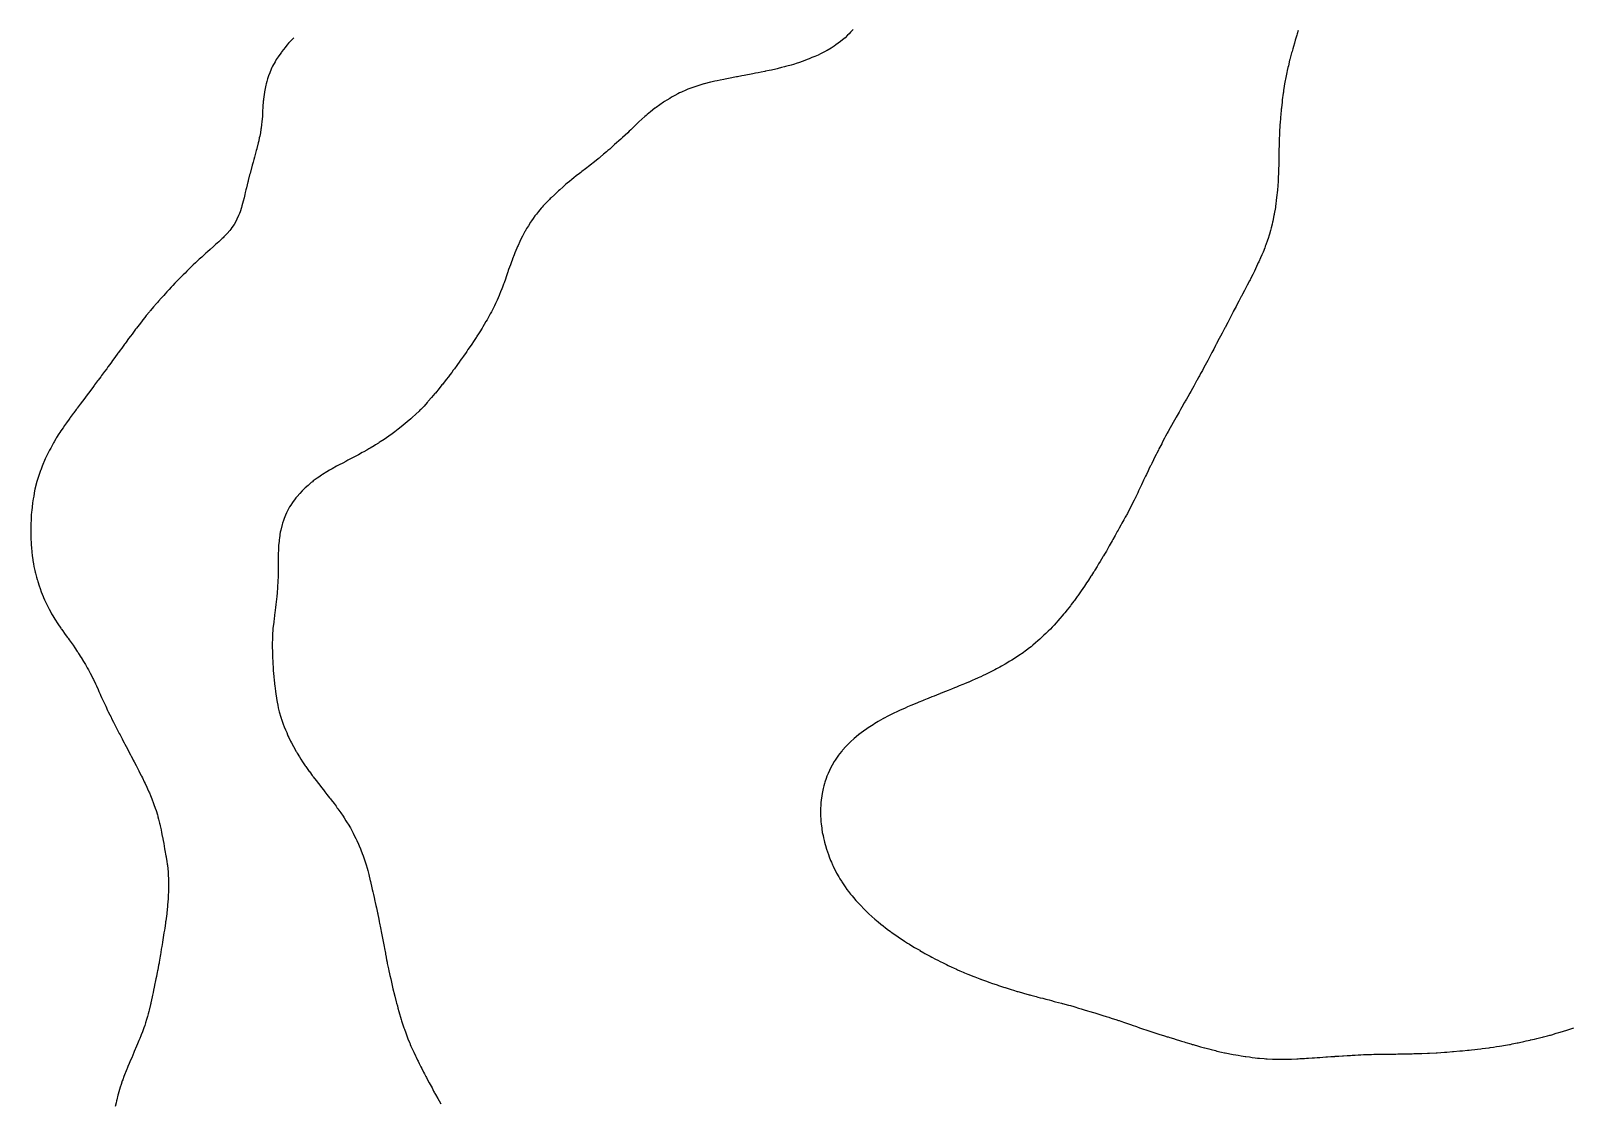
# Model space of a CAD drawing. Extents: x -717078 to -715000, y -984629 to -984000.
# Drawn here: x -717022.2 to -716833.2, y -984441.8 to -984310 of the extents above; entities that cross this region are included whole.
import ezdxf

# ---------------------------------------------------------------- set-up
doc = ezdxf.new("R2010")
doc.units = 0
doc.layers.add('buffer_B2_0_1_clip', color=7, linetype='Continuous')

msp = doc.modelspace()

# ---------------------------------------------------------------- linework, layer by layer
at = {"layer": 'buffer_B2_0_1_clip'}
for points in [[(-716989.91, -984310.83), (-716990.03, -984310.97), (-716990.5, -984311.44), (-716990.53, -984311.47), (-716990.56, -984311.5), (-716990.75, -984311.75), (-716990.97, -984312.03), (-716991.37, -984312.5), (-716991.42, -984312.58), (-716991.5, -984312.7), (-716991.82, -984313.18), (-716992.05, -984313.5), (-716992.2, -984313.8), (-716992.5, -984314.32), (-716992.56, -984314.44), (-716992.6, -984314.5), (-716992.67, -984314.67), (-716992.85, -984315.15), (-716993.01, -984315.5), (-716993.11, -984315.89), (-716993.22, -984316.22), (-716993.3, -984316.5), (-716993.33, -984316.67), (-716993.5, -984317.46), (-716993.51, -984317.49), (-716993.51, -984317.5), (-716993.51, -984317.51), (-716993.61, -984318.39), (-716993.63, -984318.5), (-716993.64, -984318.64), (-716993.69, -984319.31), (-716993.7, -984319.5), (-716993.72, -984319.72), (-716993.75, -984320.25), (-716993.76, -984320.5), (-716993.79, -984320.79), (-716993.82, -984321.18), (-716993.86, -984321.5), (-716993.92, -984321.92), (-716993.94, -984322.06), (-716994, -984322.5), (-716994.08, -984322.92), (-716994.13, -984323.13), (-716994.2, -984323.5), (-716994.26, -984323.74), (-716994.43, -984324.43), (-716994.45, -984324.5), (-716994.46, -984324.54), (-716994.5, -984324.69), (-716994.67, -984325.33), (-716994.71, -984325.5), (-716994.8, -984325.8), (-716994.89, -984326.11), (-716994.99, -984326.5), (-716995.27, -984327.5), (-716995.32, -984327.68), (-716995.5, -984328.39), (-716995.52, -984328.48), (-716995.53, -984328.5), (-716995.54, -984328.54), (-716995.71, -984329.29), (-716995.77, -984329.5), (-716995.85, -984329.85), (-716995.9, -984330.1), (-716996.01, -984330.5), (-716996.1, -984330.9), (-716996.19, -984331.19), (-716996.27, -984331.5), (-716996.32, -984331.68), (-716996.5, -984332.21), (-716996.58, -984332.42), (-716996.61, -984332.5), (-716996.69, -984332.69), (-716996.88, -984333.12), (-716997.07, -984333.5), (-716997.23, -984333.77), (-716997.5, -984334.14), (-716997.64, -984334.36), (-716997.75, -984334.5), (-716998.1, -984334.9), (-716998.5, -984335.31), (-716998.59, -984335.41), (-716998.68, -984335.5), (-716999.1, -984335.9), (-716999.5, -984336.25), (-716999.63, -984336.37), (-716999.77, -984336.5), (-717000.16, -984336.84), (-717000.5, -984337.13), (-717000.69, -984337.31), (-717000.9, -984337.5), (-717001.21, -984337.79), (-717001.5, -984338.03), (-717001.74, -984338.26), (-717001.99, -984338.5), (-717002.25, -984338.75), (-717002.5, -984338.98), (-717002.76, -984339.24), (-717003.03, -984339.5), (-717003.26, -984339.74), (-717003.5, -984339.97), (-717003.76, -984340.24), (-717004.02, -984340.5), (-717004.25, -984340.75), (-717004.5, -984341), (-717004.74, -984341.26), (-717004.97, -984341.5), (-717005.22, -984341.78), (-717005.5, -984342.07), (-717005.7, -984342.3), (-717005.88, -984342.5), (-717006.17, -984342.83), (-717006.5, -984343.19), (-717006.64, -984343.36), (-717006.77, -984343.5), (-717007.11, -984343.89), (-717007.5, -984344.35), (-717007.57, -984344.43), (-717007.63, -984344.5), (-717008.02, -984344.98), (-717008.19, -984345.19), (-717008.45, -984345.5), (-717008.47, -984345.53), (-717008.5, -984345.57), (-717008.9, -984346.1), (-717009.21, -984346.5), (-717009.34, -984346.66), (-717009.5, -984346.88), (-717009.76, -984347.24), (-717009.96, -984347.5), (-717010.19, -984347.81), (-717010.5, -984348.23), (-717010.61, -984348.39), (-717010.7, -984348.5), (-717011.03, -984348.97), (-717011.23, -984349.23), (-717011.43, -984349.5), (-717011.46, -984349.54), (-717011.5, -984349.6), (-717011.87, -984350.13), (-717012.15, -984350.5), (-717012.3, -984350.7), (-717012.5, -984350.98), (-717012.72, -984351.28), (-717012.88, -984351.5), (-717013.14, -984351.86), (-717013.5, -984352.34), (-717013.57, -984352.43), (-717013.61, -984352.5), (-717013.92, -984352.92), (-717013.99, -984353.01), (-717014.36, -984353.5), (-717014.42, -984353.58), (-717014.5, -984353.68), (-717014.84, -984354.16), (-717015.11, -984354.5), (-717015.28, -984354.72), (-717015.5, -984355.01), (-717015.7, -984355.3), (-717015.86, -984355.5), (-717016.13, -984355.87), (-717016.5, -984356.34), (-717016.56, -984356.44), (-717016.61, -984356.5), (-717016.92, -984356.92), (-717016.99, -984357.01), (-717017.36, -984357.5), (-717017.42, -984357.58), (-717017.5, -984357.69), (-717017.83, -984358.17), (-717018.07, -984358.5), (-717018.24, -984358.76), (-717018.5, -984359.12), (-717018.65, -984359.35), (-717018.74, -984359.5), (-717019.03, -984359.97), (-717019.12, -984360.12), (-717019.35, -984360.5), (-717019.4, -984360.6), (-717019.5, -984360.76), (-717019.75, -984361.25), (-717019.89, -984361.5), (-717020.09, -984361.91), (-717020.26, -984362.26), (-717020.38, -984362.5), (-717020.42, -984362.58), (-717020.5, -984362.77), (-717020.72, -984363.28), (-717020.81, -984363.5), (-717020.99, -984363.99), (-717021, -984364), (-717021.19, -984364.5), (-717021.26, -984364.74), (-717021.5, -984365.48), (-717021.5, -984365.5), (-717021.51, -984365.5), (-717021.51, -984365.51), (-717021.69, -984366.31), (-717021.74, -984366.5), (-717021.79, -984366.79), (-717021.85, -984367.15), (-717021.92, -984367.5), (-717021.98, -984367.98), (-717021.98, -984368.02), (-717022.05, -984368.5), (-717022.08, -984368.92), (-717022.1, -984369.1), (-717022.14, -984369.5), (-717022.15, -984369.85), (-717022.17, -984370.17), (-717022.19, -984370.5), (-717022.19, -984370.81), (-717022.2, -984371.2), (-717022.21, -984371.5), (-717022.19, -984372.5), (-717022.17, -984372.83), (-717022.15, -984373.15), (-717022.13, -984373.5), (-717022.03, -984374.5), (-717021.96, -984374.96), (-717021.94, -984375.06), (-717021.87, -984375.5), (-717021.81, -984375.81), (-717021.7, -984376.3), (-717021.66, -984376.5), (-717021.63, -984376.63), (-717021.5, -984377.12), (-717021.42, -984377.42), (-717021.39, -984377.5), (-717021.34, -984377.66), (-717021.17, -984378.17), (-717021.06, -984378.5), (-717020.91, -984378.91), (-717020.79, -984379.21), (-717020.68, -984379.5), (-717020.63, -984379.63), (-717020.5, -984379.93), (-717020.32, -984380.32), (-717020.23, -984380.5), (-717019.99, -984380.99), (-717019.95, -984381.05), (-717019.71, -984381.5), (-717019.64, -984381.64), (-717019.5, -984381.88), (-717019.27, -984382.27), (-717018.87, -984382.87), (-717018.5, -984383.41), (-717018.46, -984383.46), (-717018.44, -984383.5), (-717018.28, -984383.72), (-717018.05, -984384.05), (-717017.72, -984384.5), (-717017.63, -984384.63), (-717017.5, -984384.81), (-717017.01, -984385.5), (-717016.8, -984385.8), (-717016.5, -984386.25), (-717016.4, -984386.4), (-717016.34, -984386.5), (-717016.05, -984386.95), (-717016.01, -984387.01), (-717015.71, -984387.5), (-717015.63, -984387.63), (-717015.5, -984387.85), (-717015.26, -984388.26), (-717015.13, -984388.5), (-717014.91, -984388.91), (-717014.72, -984389.28), (-717014.61, -984389.5), (-717014.57, -984389.57), (-717014.5, -984389.72), (-717014.25, -984390.25), (-717014.14, -984390.5), (-717013.94, -984390.94), (-717013.83, -984391.17), (-717013.68, -984391.5), (-717013.62, -984391.62), (-717013.5, -984391.9), (-717013.31, -984392.31), (-717013.23, -984392.5), (-717013, -984393), (-717013, -984393), (-717012.76, -984393.5), (-717012.68, -984393.68), (-717012.5, -984394.03), (-717012.35, -984394.35), (-717012.27, -984394.5), (-717012.04, -984394.96), (-717012.01, -984395.01), (-717011.76, -984395.5), (-717011.67, -984395.67), (-717011.5, -984396.01), (-717011.33, -984396.33), (-717011.24, -984396.5), (-717010.99, -984396.99), (-717010.97, -984397.03), (-717010.72, -984397.5), (-717010.64, -984397.64), (-717010.5, -984397.92), (-717010.3, -984398.3), (-717010.2, -984398.5), (-717009.96, -984398.96), (-717009.87, -984399.13), (-717009.67, -984399.5), (-717009.61, -984399.61), (-717009.5, -984399.83), (-717009.27, -984400.27), (-717009.15, -984400.5), (-717008.94, -984400.94), (-717008.79, -984401.21), (-717008.64, -984401.5), (-717008.6, -984401.6), (-717008.5, -984401.79), (-717008.27, -984402.27), (-717008.16, -984402.5), (-717007.95, -984402.95), (-717007.87, -984403.13), (-717007.7, -984403.5), (-717007.64, -984403.64), (-717007.5, -984403.97), (-717007.35, -984404.35), (-717007.28, -984404.5), (-717007.16, -984404.84), (-717007.08, -984405.08), (-717006.92, -984405.5), (-717006.82, -984405.82), (-717006.65, -984406.35), (-717006.6, -984406.5), (-717006.58, -984406.58), (-717006.5, -984406.88), (-717006.38, -984407.38), (-717006.34, -984407.5), (-717006.3, -984407.7), (-717006.2, -984408.2), (-717006.14, -984408.5), (-717006.05, -984408.95), (-717006.04, -984409.04), (-717005.95, -984409.5), (-717005.88, -984409.88), (-717005.83, -984410.17), (-717005.77, -984410.5), (-717005.73, -984410.73), (-717005.61, -984411.39), (-717005.59, -984411.5), (-717005.58, -984411.58), (-717005.5, -984412.03), (-717005.44, -984412.44), (-717005.43, -984412.5), (-717005.42, -984412.58), (-717005.34, -984413.34), (-717005.32, -984413.5), (-717005.31, -984413.69), (-717005.28, -984414.28), (-717005.27, -984414.5), (-717005.27, -984414.73), (-717005.27, -984415.27), (-717005.27, -984415.5), (-717005.28, -984415.72), (-717005.31, -984416.31), (-717005.32, -984416.5), (-717005.33, -984416.67), (-717005.39, -984417.39), (-717005.4, -984417.5), (-717005.41, -984417.59), (-717005.5, -984418.4), (-717005.51, -984418.49), (-717005.51, -984418.5), (-717005.51, -984418.51), (-717005.63, -984419.37), (-717005.65, -984419.5), (-717005.67, -984419.67), (-717005.75, -984420.25), (-717005.79, -984420.5), (-717005.85, -984420.85), (-717005.89, -984421.11), (-717006.03, -984421.97), (-717006.04, -984422.04), (-717006.11, -984422.5), (-717006.17, -984422.83), (-717006.24, -984423.24), (-717006.28, -984423.5), (-717006.31, -984423.69), (-717006.44, -984424.44), (-717006.45, -984424.5), (-717006.45, -984424.55), (-717006.5, -984424.8), (-717006.61, -984425.39), (-717006.64, -984425.5), (-717006.67, -984425.67), (-717006.78, -984426.22), (-717006.84, -984426.5), (-717006.92, -984426.92), (-717006.95, -984427.05), (-717007.04, -984427.5), (-717007.12, -984427.88), (-717007.18, -984428.18), (-717007.25, -984428.5), (-717007.29, -984428.71), (-717007.45, -984429.45), (-717007.46, -984429.5), (-717007.47, -984429.53), (-717007.5, -984429.66), (-717007.67, -984430.33), (-717007.71, -984430.5), (-717007.79, -984430.79), (-717007.88, -984431.12), (-717007.99, -984431.5), (-717008.11, -984431.89), (-717008.21, -984432.21), (-717008.31, -984432.5), (-717008.36, -984432.64), (-717008.5, -984433.02), (-717008.63, -984433.37), (-717008.69, -984433.5), (-717008.82, -984433.82), (-717008.92, -984434.08), (-717009.1, -984434.5), (-717009.22, -984434.78), (-717009.5, -984435.43), (-717009.52, -984435.48), (-717009.53, -984435.5), (-717009.55, -984435.55), (-717009.81, -984436.19), (-717009.94, -984436.5), (-717010.11, -984436.89), (-717010.28, -984437.28), (-717010.37, -984437.5), (-717010.41, -984437.59), (-717010.5, -984437.82), (-717010.69, -984438.31), (-717010.76, -984438.5), (-717010.9, -984438.9), (-717010.96, -984439.04), (-717011.11, -984439.5), (-717011.21, -984439.79), (-717011.38, -984440.38), (-717011.42, -984440.5), (-717011.44, -984440.56), (-717011.5, -984440.8), (-717011.64, -984441.36), (-717011.68, -984441.5), (-717011.72, -984441.72), (-717011.82, -984442.18)], [(-716921.2, -984309.8), (-716921.5, -984310.14), (-716921.67, -984310.33), (-716921.86, -984310.5), (-716922.18, -984310.82), (-716922.5, -984311.09), (-716922.72, -984311.28), (-716923.03, -984311.5), (-716923.3, -984311.7), (-716923.5, -984311.84), (-716923.9, -984312.1), (-716924.38, -984312.38), (-716924.5, -984312.45), (-716924.53, -984312.47), (-716924.6, -984312.5), (-716925.19, -984312.81), (-716925.5, -984312.95), (-716925.88, -984313.12), (-716926.27, -984313.27), (-716926.5, -984313.36), (-716926.6, -984313.4), (-716926.84, -984313.5), (-716927.31, -984313.69), (-716927.9, -984313.9), (-716928.04, -984313.96), (-716928.5, -984314.11), (-716928.81, -984314.19), (-716929.33, -984314.33), (-716929.5, -984314.37), (-716929.6, -984314.4), (-716929.99, -984314.5), (-716930.39, -984314.61), (-716930.5, -984314.64), (-716930.67, -984314.67), (-716931.2, -984314.8), (-716931.5, -984314.86), (-716931.95, -984314.95), (-716932.03, -984314.97), (-716932.5, -984315.06), (-716932.87, -984315.13), (-716933.19, -984315.19), (-716933.5, -984315.25), (-716934.55, -984315.45), (-716934.85, -984315.5), (-716935.39, -984315.61), (-716935.5, -984315.63), (-716936.5, -984315.83), (-716936.91, -984315.91), (-716937.06, -984315.94), (-716937.5, -984316.03), (-716937.88, -984316.12), (-716938.18, -984316.18), (-716938.5, -984316.26), (-716938.7, -984316.3), (-716939.5, -984316.5), (-716939.5, -984316.5), (-716939.5, -984316.5), (-716939.51, -984316.5), (-716940.26, -984316.74), (-716940.5, -984316.81), (-716941.5, -984317.16), (-716941.74, -984317.26), (-716942.27, -984317.5), (-716942.5, -984317.61), (-716942.73, -984317.73), (-716943.08, -984317.92), (-716943.5, -984318.14), (-716943.72, -984318.28), (-716944.09, -984318.5), (-716944.34, -984318.66), (-716944.5, -984318.76), (-716944.93, -984319.07), (-716945.4, -984319.4), (-716945.5, -984319.47), (-716945.52, -984319.48), (-716945.54, -984319.5), (-716946.07, -984319.93), (-716946.5, -984320.26), (-716946.62, -984320.38), (-716946.76, -984320.5), (-716947.15, -984320.85), (-716947.5, -984321.16), (-716947.67, -984321.33), (-716947.83, -984321.5), (-716948.17, -984321.83), (-716948.5, -984322.14), (-716948.68, -984322.32), (-716948.87, -984322.5), (-716949.2, -984322.8), (-716949.5, -984323.07), (-716949.72, -984323.28), (-716949.95, -984323.5), (-716950.25, -984323.75), (-716950.5, -984323.96), (-716950.78, -984324.22), (-716951.09, -984324.5), (-716951.31, -984324.69), (-716951.5, -984324.84), (-716951.85, -984325.15), (-716952.25, -984325.5), (-716952.39, -984325.61), (-716952.5, -984325.69), (-716952.94, -984326.06), (-716953.5, -984326.5), (-716953.5, -984326.5), (-716953.5, -984326.5), (-716953.52, -984326.52), (-716954.06, -984326.94), (-716954.5, -984327.27), (-716954.63, -984327.37), (-716954.78, -984327.5), (-716955.19, -984327.81), (-716955.5, -984328.05), (-716955.75, -984328.25), (-716956.04, -984328.5), (-716956.3, -984328.7), (-716956.5, -984328.86), (-716956.83, -984329.17), (-716957.21, -984329.5), (-716957.37, -984329.63), (-716957.5, -984329.75), (-716957.88, -984330.12), (-716958.28, -984330.5), (-716958.4, -984330.6), (-716958.5, -984330.7), (-716958.89, -984331.11), (-716959.25, -984331.5), (-716959.37, -984331.63), (-716959.5, -984331.77), (-716959.83, -984332.17), (-716960.09, -984332.5), (-716960.27, -984332.73), (-716960.5, -984333.05), (-716960.68, -984333.32), (-716960.8, -984333.5), (-716961.07, -984333.93), (-716961.29, -984334.29), (-716961.42, -984334.5), (-716961.45, -984334.55), (-716961.5, -984334.65), (-716961.79, -984335.21), (-716961.95, -984335.5), (-716962.12, -984335.88), (-716962.35, -984336.35), (-716962.42, -984336.5), (-716962.45, -984336.55), (-716962.5, -984336.69), (-716962.73, -984337.27), (-716962.83, -984337.5), (-716963.01, -984337.99), (-716963.02, -984338.02), (-716963.2, -984338.5), (-716963.28, -984338.72), (-716963.5, -984339.32), (-716963.55, -984339.45), (-716963.56, -984339.5), (-716963.6, -984339.6), (-716963.8, -984340.2), (-716963.9, -984340.5), (-716964.06, -984340.94), (-716964.13, -984341.13), (-716964.27, -984341.5), (-716964.33, -984341.67), (-716964.5, -984342.07), (-716964.62, -984342.38), (-716964.67, -984342.5), (-716964.8, -984342.8), (-716964.92, -984343.08), (-716965.12, -984343.5), (-716965.24, -984343.76), (-716965.5, -984344.26), (-716965.58, -984344.42), (-716965.62, -984344.5), (-716965.76, -984344.76), (-716965.93, -984345.07), (-716966.16, -984345.5), (-716966.29, -984345.71), (-716966.5, -984346.06), (-716966.66, -984346.34), (-716966.76, -984346.5), (-716967.04, -984346.96), (-716967.2, -984347.2), (-716967.39, -984347.5), (-716967.43, -984347.57), (-716967.5, -984347.66), (-716967.83, -984348.17), (-716968.04, -984348.5), (-716968.23, -984348.77), (-716968.5, -984349.16), (-716968.63, -984349.37), (-716968.73, -984349.5), (-716969.04, -984349.96), (-716969.29, -984350.29), (-716969.44, -984350.5), (-716969.47, -984350.53), (-716969.5, -984350.58), (-716969.88, -984351.12), (-716970.16, -984351.5), (-716970.3, -984351.7), (-716970.5, -984351.96), (-716970.73, -984352.27), (-716970.9, -984352.5), (-716971.16, -984352.84), (-716971.5, -984353.26), (-716971.6, -984353.4), (-716971.69, -984353.5), (-716972.05, -984353.95), (-716972.5, -984354.49), (-716972.5, -984354.5), (-716972.51, -984354.5), (-716972.55, -984354.55), (-716972.96, -984355.04), (-716973.37, -984355.5), (-716973.43, -984355.57), (-716973.5, -984355.65), (-716973.9, -984356.1), (-716974.3, -984356.5), (-716974.4, -984356.6), (-716974.5, -984356.71), (-716974.9, -984357.1), (-716975.34, -984357.5), (-716975.42, -984357.58), (-716975.5, -984357.65), (-716975.95, -984358.05), (-716976.44, -984358.44), (-716976.5, -984358.49), (-716976.51, -984358.49), (-716976.52, -984358.5), (-716977.06, -984358.94), (-716977.5, -984359.26), (-716977.63, -984359.37), (-716977.82, -984359.5), (-716978.21, -984359.79), (-716978.5, -984359.98), (-716978.81, -984360.19), (-716979.28, -984360.5), (-716979.41, -984360.59), (-716979.5, -984360.64), (-716979.87, -984360.87), (-716980.03, -984360.97), (-716980.5, -984361.25), (-716980.66, -984361.34), (-716980.93, -984361.5), (-716981.29, -984361.71), (-716981.5, -984361.82), (-716981.93, -984362.07), (-716982.21, -984362.21), (-716982.5, -984362.36), (-716982.59, -984362.41), (-716982.76, -984362.5), (-716983.24, -984362.76), (-716983.5, -984362.89), (-716983.89, -984363.11), (-716984.33, -984363.33), (-716984.5, -984363.42), (-716984.55, -984363.45), (-716984.65, -984363.5), (-716985.18, -984363.82), (-716985.5, -984363.99), (-716985.82, -984364.18), (-716986.35, -984364.5), (-716986.44, -984364.56), (-716986.5, -984364.59), (-716986.83, -984364.83), (-716987.03, -984364.97), (-716987.5, -984365.3), (-716987.61, -984365.39), (-716987.75, -984365.5), (-716988.15, -984365.85), (-716988.5, -984366.14), (-716988.68, -984366.32), (-716988.87, -984366.5), (-716989.17, -984366.83), (-716989.5, -984367.19), (-716989.64, -984367.36), (-716989.74, -984367.5), (-716990.05, -984367.95), (-716990.27, -984368.27), (-716990.43, -984368.5), (-716990.45, -984368.55), (-716990.5, -984368.63), (-716990.79, -984369.21), (-716990.92, -984369.5), (-716991.08, -984369.92), (-716991.16, -984370.16), (-716991.29, -984370.5), (-716991.33, -984370.67), (-716991.5, -984371.33), (-716991.53, -984371.47), (-716991.54, -984371.5), (-716991.55, -984371.55), (-716991.67, -984372.33), (-716991.7, -984372.5), (-716991.71, -984372.71), (-716991.76, -984373.24), (-716991.78, -984373.5), (-716991.79, -984373.79), (-716991.8, -984374.2), (-716991.81, -984374.5), (-716991.81, -984374.81), (-716991.81, -984375.19), (-716991.82, -984375.5), (-716991.82, -984375.82), (-716991.82, -984376.18), (-716991.82, -984376.5), (-716991.83, -984376.83), (-716991.83, -984377.17), (-716991.84, -984377.5), (-716991.86, -984377.86), (-716991.88, -984378.12), (-716991.9, -984378.5), (-716991.93, -984378.93), (-716991.94, -984379.06), (-716991.98, -984379.5), (-716992.09, -984380.5), (-716992.14, -984380.86), (-716992.18, -984381.18), (-716992.22, -984381.5), (-716992.25, -984381.75), (-716992.32, -984382.32), (-716992.34, -984382.5), (-716992.36, -984382.64), (-716992.45, -984383.45), (-716992.46, -984383.5), (-716992.46, -984383.54), (-716992.5, -984384.18), (-716992.52, -984384.48), (-716992.52, -984384.5), (-716992.52, -984384.52), (-716992.54, -984385.46), (-716992.54, -984385.5), (-716992.54, -984385.54), (-716992.52, -984386.48), (-716992.52, -984386.5), (-716992.52, -984386.52), (-716992.5, -984387), (-716992.48, -984387.48), (-716992.48, -984387.5), (-716992.48, -984387.52), (-716992.42, -984388.42), (-716992.41, -984388.5), (-716992.41, -984388.59), (-716992.34, -984389.34), (-716992.33, -984389.5), (-716992.32, -984389.68), (-716992.26, -984390.26), (-716992.24, -984390.5), (-716992.2, -984390.8), (-716992.15, -984391.15), (-716992.12, -984391.5), (-716992.04, -984391.96), (-716992.03, -984392.03), (-716991.95, -984392.5), (-716991.87, -984392.87), (-716991.81, -984393.19), (-716991.74, -984393.5), (-716991.68, -984393.68), (-716991.5, -984394.34), (-716991.46, -984394.46), (-716991.45, -984394.5), (-716991.42, -984394.58), (-716991.19, -984395.19), (-716991.07, -984395.5), (-716990.9, -984395.9), (-716990.77, -984396.23), (-716990.66, -984396.5), (-716990.61, -984396.61), (-716990.5, -984396.84), (-716990.28, -984397.28), (-716990.17, -984397.5), (-716989.93, -984397.93), (-716989.78, -984398.22), (-716989.63, -984398.5), (-716989.58, -984398.58), (-716989.5, -984398.74), (-716989.2, -984399.2), (-716989.02, -984399.5), (-716988.81, -984399.81), (-716988.5, -984400.3), (-716988.41, -984400.41), (-716988.35, -984400.5), (-716987.99, -984400.99), (-716987.93, -984401.07), (-716987.62, -984401.5), (-716987.57, -984401.57), (-716987.5, -984401.67), (-716987.13, -984402.13), (-716986.85, -984402.5), (-716986.7, -984402.7), (-716986.5, -984402.97), (-716986.26, -984403.26), (-716986.07, -984403.5), (-716985.82, -984403.82), (-716985.5, -984404.25), (-716985.39, -984404.39), (-716985.3, -984404.5), (-716984.95, -984404.95), (-716984.71, -984405.29), (-716984.56, -984405.5), (-716984.54, -984405.54), (-716984.5, -984405.59), (-716984.11, -984406.11), (-716983.85, -984406.5), (-716983.71, -984406.71), (-716983.5, -984407.06), (-716983.32, -984407.32), (-716983.21, -984407.5), (-716982.95, -984407.95), (-716982.82, -984408.18), (-716982.64, -984408.5), (-716982.6, -984408.6), (-716982.5, -984408.8), (-716982.26, -984409.26), (-716982.14, -984409.5), (-716981.94, -984409.94), (-716981.87, -984410.13), (-716981.71, -984410.5), (-716981.65, -984410.65), (-716981.5, -984411.07), (-716981.38, -984411.38), (-716981.34, -984411.5), (-716981.25, -984411.75), (-716981.12, -984412.12), (-716981, -984412.5), (-716980.89, -984412.89), (-716980.81, -984413.19), (-716980.72, -984413.5), (-716980.68, -984413.68), (-716980.5, -984414.43), (-716980.49, -984414.49), (-716980.48, -984414.5), (-716980.48, -984414.52), (-716980.29, -984415.29), (-716980.25, -984415.5), (-716980.18, -984415.82), (-716980.11, -984416.11), (-716980.02, -984416.5), (-716979.93, -984416.93), (-716979.89, -984417.11), (-716979.8, -984417.5), (-716979.75, -984417.75), (-716979.62, -984418.38), (-716979.59, -984418.5), (-716979.58, -984418.58), (-716979.5, -984418.96), (-716979.41, -984419.41), (-716979.39, -984419.5), (-716979.36, -984419.64), (-716979.24, -984420.24), (-716979.12, -984420.88), (-716979.08, -984421.08), (-716979, -984421.5), (-716978.92, -984421.92), (-716978.89, -984422.11), (-716978.81, -984422.5), (-716978.76, -984422.76), (-716978.65, -984423.35), (-716978.62, -984423.5), (-716978.6, -984423.6), (-716978.5, -984424.15), (-716978.44, -984424.44), (-716978.43, -984424.5), (-716978.41, -984424.59), (-716978.26, -984425.26), (-716978.22, -984425.5), (-716978.13, -984425.87), (-716978.08, -984426.08), (-716977.99, -984426.5), (-716977.77, -984427.5), (-716977.71, -984427.71), (-716977.54, -984428.46), (-716977.53, -984428.5), (-716977.52, -984428.52), (-716977.5, -984428.62), (-716977.31, -984429.31), (-716977.26, -984429.5), (-716977.17, -984429.83), (-716977.1, -984430.1), (-716976.99, -984430.5), (-716976.69, -984431.5), (-716976.65, -984431.65), (-716976.5, -984432.13), (-716976.41, -984432.41), (-716976.37, -984432.5), (-716976.3, -984432.7), (-716976.14, -984433.14), (-716976.01, -984433.5), (-716975.87, -984433.87), (-716975.69, -984434.31), (-716975.61, -984434.5), (-716975.58, -984434.58), (-716975.5, -984434.77), (-716975.27, -984435.27), (-716975.16, -984435.5), (-716974.95, -984435.95), (-716974.86, -984436.14), (-716974.69, -984436.5), (-716974.63, -984436.63), (-716974.5, -984436.89), (-716974.29, -984437.29), (-716974.18, -984437.5), (-716973.95, -984437.95), (-716973.85, -984438.15), (-716973.67, -984438.5), (-716973.61, -984438.61), (-716973.5, -984438.83), (-716973.26, -984439.26), (-716973.14, -984439.5), (-716972.91, -984439.91), (-716972.72, -984440.28), (-716972.6, -984440.5), (-716972.57, -984440.57), (-716972.5, -984440.69), (-716972.21, -984441.21), (-716972.04, -984441.5), (-716971.85, -984441.85)], [(-716866.5, -984309.93), (-716866.64, -984310.36), (-716866.68, -984310.5), (-716866.76, -984310.76), (-716866.87, -984311.13), (-716866.98, -984311.5), (-716867.1, -984311.9), (-716867.18, -984312.18), (-716867.27, -984312.5), (-716867.32, -984312.68), (-716867.5, -984313.33), (-716867.55, -984313.5), (-716867.56, -984313.56), (-716867.72, -984314.28), (-716867.78, -984314.5), (-716867.85, -984314.85), (-716867.9, -984315.1), (-716867.99, -984315.5), (-716868.07, -984315.93), (-716868.1, -984316.1), (-716868.18, -984316.5), (-716868.22, -984316.78), (-716868.3, -984317.3), (-716868.33, -984317.5), (-716868.35, -984317.65), (-716868.47, -984318.47), (-716868.47, -984318.5), (-716868.47, -984318.53), (-716868.5, -984318.76), (-716868.57, -984319.43), (-716868.58, -984319.5), (-716868.59, -984319.59), (-716868.66, -984320.34), (-716868.67, -984320.5), (-716868.69, -984320.69), (-716868.73, -984321.27), (-716868.75, -984321.5), (-716868.77, -984321.77), (-716868.79, -984322.21), (-716868.81, -984322.5), (-716868.82, -984322.82), (-716868.83, -984323.17), (-716868.84, -984323.5), (-716868.85, -984323.85), (-716868.86, -984324.14), (-716868.87, -984324.5), (-716868.87, -984324.87), (-716868.87, -984325.13), (-716868.88, -984325.5), (-716868.89, -984325.89), (-716868.9, -984326.1), (-716868.91, -984326.5), (-716868.92, -984326.92), (-716868.93, -984327.07), (-716868.94, -984327.5), (-716868.97, -984327.97), (-716868.97, -984328.03), (-716868.99, -984328.5), (-716869.03, -984328.97), (-716869.03, -984329.03), (-716869.06, -984329.5), (-716869.1, -984329.9), (-716869.12, -984330.12), (-716869.16, -984330.5), (-716869.2, -984330.8), (-716869.26, -984331.26), (-716869.29, -984331.5), (-716869.32, -984331.68), (-716869.46, -984332.46), (-716869.47, -984332.5), (-716869.47, -984332.53), (-716869.5, -984332.67), (-716869.64, -984333.36), (-716869.67, -984333.5), (-716869.72, -984333.72), (-716869.83, -984334.17), (-716869.91, -984334.5), (-716870.05, -984334.95), (-716870.09, -984335.09), (-716870.22, -984335.5), (-716870.29, -984335.71), (-716870.5, -984336.27), (-716870.56, -984336.44), (-716870.58, -984336.5), (-716870.63, -984336.63), (-716870.83, -984337.17), (-716870.97, -984337.5), (-716871.13, -984337.87), (-716871.36, -984338.36), (-716871.42, -984338.5), (-716871.45, -984338.55), (-716871.5, -984338.66), (-716871.76, -984339.24), (-716871.89, -984339.5), (-716872.09, -984339.91), (-716872.28, -984340.28), (-716872.39, -984340.5), (-716872.43, -984340.57), (-716872.5, -984340.71), (-716872.76, -984341.24), (-716872.9, -984341.5), (-716873.11, -984341.89), (-716873.35, -984342.35), (-716873.43, -984342.5), (-716873.45, -984342.55), (-716873.5, -984342.63), (-716873.8, -984343.2), (-716873.96, -984343.5), (-716874.14, -984343.86), (-716874.48, -984344.48), (-716874.49, -984344.5), (-716874.49, -984344.51), (-716874.5, -984344.52), (-716874.83, -984345.17), (-716875, -984345.5), (-716875.17, -984345.83), (-716875.5, -984346.43), (-716875.52, -984346.48), (-716875.54, -984346.5), (-716875.57, -984346.57), (-716875.86, -984347.14), (-716876.05, -984347.5), (-716876.21, -984347.79), (-716876.5, -984348.34), (-716876.55, -984348.45), (-716876.58, -984348.5), (-716876.67, -984348.67), (-716876.89, -984349.11), (-716877.11, -984349.5), (-716877.24, -984349.76), (-716877.5, -984350.24), (-716877.59, -984350.41), (-716877.63, -984350.5), (-716877.78, -984350.78), (-716877.93, -984351.07), (-716878.17, -984351.5), (-716878.28, -984351.72), (-716878.5, -984352.1), (-716878.64, -984352.36), (-716878.72, -984352.5), (-716878.96, -984352.96), (-716878.99, -984353.01), (-716879.26, -984353.5), (-716879.35, -984353.65), (-716879.5, -984353.92), (-716879.7, -984354.3), (-716879.82, -984354.5), (-716880.06, -984354.94), (-716880.23, -984355.23), (-716880.39, -984355.5), (-716880.43, -984355.57), (-716880.5, -984355.7), (-716880.79, -984356.21), (-716880.95, -984356.5), (-716881.15, -984356.85), (-716881.5, -984357.46), (-716881.52, -984357.48), (-716881.52, -984357.5), (-716881.56, -984357.56), (-716881.87, -984358.13), (-716882.09, -984358.5), (-716882.23, -984358.77), (-716882.5, -984359.24), (-716882.59, -984359.41), (-716882.64, -984359.5), (-716882.8, -984359.8), (-716882.94, -984360.06), (-716883.17, -984360.5), (-716883.28, -984360.72), (-716883.63, -984361.37), (-716883.69, -984361.5), (-716883.88, -984361.88), (-716883.96, -984362.04), (-716884.19, -984362.5), (-716884.29, -984362.71), (-716884.5, -984363.15), (-716884.62, -984363.38), (-716884.68, -984363.5), (-716884.84, -984363.84), (-716884.94, -984364.06), (-716885.16, -984364.5), (-716885.27, -984364.73), (-716885.5, -984365.22), (-716885.59, -984365.41), (-716885.64, -984365.5), (-716885.76, -984365.76), (-716885.91, -984366.09), (-716886.11, -984366.5), (-716886.23, -984366.77), (-716886.5, -984367.33), (-716886.55, -984367.45), (-716886.58, -984367.5), (-716886.67, -984367.67), (-716886.89, -984368.11), (-716887.09, -984368.5), (-716887.22, -984368.78), (-716887.5, -984369.29), (-716887.57, -984369.43), (-716887.62, -984369.5), (-716887.75, -984369.75), (-716887.92, -984370.08), (-716888.17, -984370.5), (-716888.28, -984370.72), (-716888.5, -984371.09), (-716888.64, -984371.36), (-716888.73, -984371.5), (-716889, -984372), (-716889.01, -984372.01), (-716889.29, -984372.5), (-716889.36, -984372.64), (-716889.5, -984372.87), (-716889.72, -984373.28), (-716889.84, -984373.5), (-716890.08, -984373.92), (-716890.31, -984374.31), (-716890.42, -984374.5), (-716890.45, -984374.55), (-716890.5, -984374.63), (-716890.82, -984375.18), (-716891.03, -984375.5), (-716891.2, -984375.8), (-716891.5, -984376.26), (-716891.59, -984376.41), (-716891.65, -984376.5), (-716891.91, -984376.91), (-716891.98, -984377.02), (-716892.29, -984377.5), (-716892.37, -984377.63), (-716892.5, -984377.81), (-716892.78, -984378.22), (-716892.97, -984378.5), (-716893.18, -984378.82), (-716893.5, -984379.28), (-716893.59, -984379.41), (-716893.66, -984379.5), (-716894.01, -984379.99), (-716894.09, -984380.09), (-716894.4, -984380.5), (-716894.44, -984380.56), (-716894.5, -984380.63), (-716894.88, -984381.12), (-716895.19, -984381.5), (-716895.33, -984381.67), (-716895.5, -984381.88), (-716895.78, -984382.22), (-716896.03, -984382.5), (-716896.25, -984382.75), (-716896.5, -984383.02), (-716896.73, -984383.27), (-716896.96, -984383.5), (-716897.23, -984383.77), (-716897.5, -984384.03), (-716897.74, -984384.26), (-716897.99, -984384.5), (-716898.25, -984384.75), (-716898.5, -984384.97), (-716898.79, -984385.21), (-716899.13, -984385.5), (-716899.33, -984385.67), (-716899.5, -984385.8), (-716899.9, -984386.1), (-716900.44, -984386.5), (-716900.47, -984386.52), (-716900.5, -984386.54), (-716900.63, -984386.63), (-716901.07, -984386.93), (-716901.5, -984387.19), (-716901.69, -984387.31), (-716902, -984387.5), (-716902.31, -984387.69), (-716902.5, -984387.8), (-716902.95, -984388.05), (-716903.18, -984388.18), (-716903.5, -984388.36), (-716903.59, -984388.41), (-716903.77, -984388.5), (-716904.25, -984388.75), (-716904.5, -984388.88), (-716904.91, -984389.09), (-716905.23, -984389.23), (-716905.5, -984389.36), (-716905.6, -984389.4), (-716905.81, -984389.5), (-716906.29, -984389.71), (-716906.5, -984389.8), (-716906.99, -984390.01), (-716907.03, -984390.03), (-716907.5, -984390.23), (-716907.69, -984390.31), (-716908.16, -984390.5), (-716908.4, -984390.6), (-716908.5, -984390.64), (-716908.73, -984390.73), (-716909.12, -984390.88), (-716909.5, -984391.04), (-716909.83, -984391.17), (-716910.38, -984391.38), (-716910.5, -984391.43), (-716910.55, -984391.45), (-716910.67, -984391.5), (-716911.25, -984391.75), (-716911.5, -984391.85), (-716911.96, -984392.04), (-716912.09, -984392.09), (-716912.5, -984392.26), (-716912.67, -984392.33), (-716913.1, -984392.5), (-716913.38, -984392.62), (-716913.5, -984392.66), (-716913.78, -984392.78), (-716914.09, -984392.91), (-716914.5, -984393.08), (-716914.79, -984393.21), (-716915.47, -984393.5), (-716915.49, -984393.51), (-716915.5, -984393.51), (-716916.5, -984393.99), (-716916.83, -984394.17), (-716917.47, -984394.5), (-716917.49, -984394.51), (-716917.5, -984394.52), (-716917.54, -984394.54), (-716918.12, -984394.88), (-716918.5, -984395.11), (-716918.74, -984395.26), (-716919.12, -984395.5), (-716919.35, -984395.65), (-716919.5, -984395.75), (-716919.93, -984396.07), (-716920.47, -984396.47), (-716920.5, -984396.49), (-716920.5, -984396.5), (-716920.51, -984396.5), (-716921.04, -984396.96), (-716921.5, -984397.36), (-716921.57, -984397.43), (-716921.65, -984397.5), (-716922.07, -984397.93), (-716922.5, -984398.4), (-716922.55, -984398.45), (-716922.59, -984398.5), (-716922.85, -984398.85), (-716922.98, -984399.02), (-716923.32, -984399.5), (-716923.39, -984399.61), (-716923.5, -984399.79), (-716923.77, -984400.23), (-716923.91, -984400.5), (-716924.1, -984400.9), (-716924.27, -984401.27), (-716924.38, -984401.5), (-716924.41, -984401.59), (-716924.5, -984401.85), (-716924.67, -984402.33), (-716924.72, -984402.5), (-716924.79, -984402.79), (-716924.88, -984403.12), (-716924.96, -984403.5), (-716925.04, -984403.96), (-716925.05, -984404.05), (-716925.12, -984404.5), (-716925.15, -984404.85), (-716925.17, -984405.17), (-716925.19, -984405.5), (-716925.19, -984405.81), (-716925.19, -984406.19), (-716925.19, -984406.5), (-716925.16, -984406.84), (-716925.14, -984407.14), (-716925.12, -984407.5), (-716925.05, -984407.95), (-716925.04, -984408.04), (-716924.97, -984408.5), (-716924.88, -984408.88), (-716924.82, -984409.18), (-716924.75, -984409.5), (-716924.7, -984409.7), (-716924.5, -984410.39), (-716924.48, -984410.48), (-716924.47, -984410.5), (-716924.45, -984410.55), (-716924.22, -984411.22), (-716924.13, -984411.5), (-716923.95, -984411.95), (-716923.86, -984412.14), (-716923.71, -984412.5), (-716923.64, -984412.64), (-716923.5, -984412.93), (-716923.31, -984413.31), (-716923.22, -984413.5), (-716922.95, -984413.95), (-716922.81, -984414.19), (-716922.62, -984414.5), (-716922.58, -984414.58), (-716922.5, -984414.69), (-716922.17, -984415.17), (-716921.94, -984415.5), (-716921.75, -984415.75), (-716921.5, -984416.07), (-716921.31, -984416.31), (-716921.15, -984416.5), (-716920.85, -984416.85), (-716920.5, -984417.24), (-716920.37, -984417.37), (-716920.25, -984417.5), (-716919.88, -984417.88), (-716919.5, -984418.26), (-716919.38, -984418.38), (-716919.25, -984418.5), (-716918.5, -984419.16), (-716918.32, -984419.32), (-716918.1, -984419.5), (-716917.77, -984419.77), (-716917.5, -984419.99), (-716917.21, -984420.21), (-716916.84, -984420.5), (-716916.64, -984420.64), (-716916.5, -984420.75), (-716916.06, -984421.06), (-716915.67, -984421.33), (-716915.5, -984421.45), (-716915.47, -984421.47), (-716915.42, -984421.5), (-716914.86, -984421.86), (-716914.5, -984422.1), (-716914.25, -984422.25), (-716913.86, -984422.5), (-716913.63, -984422.63), (-716913.5, -984422.71), (-716913.01, -984422.99), (-716913, -984423), (-716912.5, -984423.29), (-716912.36, -984423.36), (-716912.12, -984423.5), (-716911.72, -984423.72), (-716911.5, -984423.83), (-716911.06, -984424.06), (-716910.8, -984424.2), (-716910.5, -984424.36), (-716910.4, -984424.4), (-716910.21, -984424.5), (-716909.73, -984424.73), (-716909.5, -984424.85), (-716909.05, -984425.05), (-716908.86, -984425.14), (-716908.5, -984425.31), (-716908.37, -984425.37), (-716908.06, -984425.5), (-716907.67, -984425.67), (-716907.5, -984425.74), (-716907.1, -984425.9), (-716906.96, -984425.96), (-716906.5, -984426.15), (-716906.25, -984426.25), (-716905.62, -984426.5), (-716905.53, -984426.53), (-716905.5, -984426.55), (-716905.43, -984426.57), (-716904.79, -984426.79), (-716904.5, -984426.9), (-716904.05, -984427.05), (-716903.89, -984427.11), (-716903.5, -984427.25), (-716903.31, -984427.31), (-716902.73, -984427.5), (-716902.56, -984427.56), (-716902.5, -984427.57), (-716902.39, -984427.61), (-716901.79, -984427.79), (-716901.5, -984427.89), (-716901.03, -984428.03), (-716900.95, -984428.05), (-716900.5, -984428.18), (-716900.25, -984428.25), (-716899.55, -984428.45), (-716899.5, -984428.46), (-716899.47, -984428.47), (-716899.36, -984428.5), (-716898.68, -984428.68), (-716898.5, -984428.73), (-716898.19, -984428.81), (-716897.89, -984428.89), (-716897.5, -984428.99), (-716897.09, -984429.09), (-716896.83, -984429.17), (-716896.5, -984429.26), (-716896.31, -984429.31), (-716895.58, -984429.5), (-716895.52, -984429.52), (-716895.5, -984429.52), (-716895.47, -984429.53), (-716894.73, -984429.73), (-716894.5, -984429.79), (-716894.09, -984429.91), (-716893.95, -984429.95), (-716893.5, -984430.08), (-716893.17, -984430.17), (-716892.67, -984430.33), (-716892.5, -984430.38), (-716892.41, -984430.41), (-716892.1, -984430.5), (-716891.64, -984430.64), (-716891.5, -984430.68), (-716891.24, -984430.76), (-716890.87, -984430.87), (-716890.5, -984430.99), (-716890.11, -984431.11), (-716889.78, -984431.22), (-716889.5, -984431.31), (-716889.35, -984431.35), (-716888.92, -984431.5), (-716888.6, -984431.6), (-716888.5, -984431.63), (-716888.3, -984431.7), (-716887.85, -984431.85), (-716887.5, -984431.97), (-716887.11, -984432.11), (-716886.77, -984432.23), (-716886.5, -984432.33), (-716886.37, -984432.37), (-716886.01, -984432.5), (-716885.63, -984432.63), (-716885.5, -984432.67), (-716885.24, -984432.76), (-716884.87, -984432.87), (-716884.5, -984433), (-716884.12, -984433.12), (-716883.76, -984433.24), (-716883.5, -984433.32), (-716883.36, -984433.36), (-716882.95, -984433.5), (-716882.61, -984433.61), (-716882.5, -984433.64), (-716882.3, -984433.7), (-716881.84, -984433.84), (-716881.5, -984433.95), (-716881.08, -984434.08), (-716880.86, -984434.14), (-716880.5, -984434.25), (-716880.31, -984434.31), (-716879.7, -984434.5), (-716879.55, -984434.55), (-716879.5, -984434.56), (-716879.42, -984434.58), (-716878.76, -984434.76), (-716878.5, -984434.84), (-716878.04, -984434.96), (-716877.98, -984434.98), (-716877.5, -984435.11), (-716877.19, -984435.19), (-716876.68, -984435.32), (-716876.5, -984435.37), (-716875.92, -984435.5), (-716875.57, -984435.57), (-716875.5, -984435.59), (-716874.5, -984435.78), (-716874.16, -984435.84), (-716873.89, -984435.89), (-716873.5, -984435.96), (-716873.03, -984436.03), (-716872.96, -984436.04), (-716872.5, -984436.1), (-716872.15, -984436.15), (-716871.81, -984436.19), (-716871.5, -984436.23), (-716871.25, -984436.25), (-716870.71, -984436.29), (-716870.5, -984436.31), (-716870.32, -984436.32), (-716869.65, -984436.35), (-716869.5, -984436.36), (-716869.36, -984436.36), (-716868.63, -984436.37), (-716868.5, -984436.38), (-716868.37, -984436.37), (-716867.65, -984436.35), (-716867.5, -984436.35), (-716867.35, -984436.35), (-716866.68, -984436.32), (-716866.5, -984436.31), (-716866.3, -984436.3), (-716865.73, -984436.27), (-716865.5, -984436.25), (-716865.24, -984436.24), (-716864.79, -984436.21), (-716864.5, -984436.19), (-716864.17, -984436.17), (-716863.85, -984436.15), (-716863.5, -984436.13), (-716863.1, -984436.1), (-716862.92, -984436.08), (-716862.5, -984436.05), (-716862.02, -984436.02), (-716861.99, -984436.01), (-716861.5, -984435.98), (-716861.05, -984435.95), (-716860.94, -984435.94), (-716860.5, -984435.92), (-716860.1, -984435.9), (-716859.89, -984435.89), (-716859.5, -984435.86), (-716859.16, -984435.84), (-716858.83, -984435.83), (-716858.5, -984435.81), (-716858.2, -984435.8), (-716857.79, -984435.79), (-716857.5, -984435.78), (-716857.23, -984435.77), (-716856.76, -984435.76), (-716856.5, -984435.76), (-716856.25, -984435.75), (-716855.75, -984435.75), (-716855.5, -984435.75), (-716855.26, -984435.74), (-716854.74, -984435.74), (-716854.5, -984435.74), (-716854.27, -984435.73), (-716853.73, -984435.73), (-716853.5, -984435.72), (-716853.29, -984435.71), (-716852.7, -984435.7), (-716852.5, -984435.7), (-716852.31, -984435.69), (-716851.68, -984435.68), (-716851.5, -984435.67), (-716851.34, -984435.66), (-716850.63, -984435.63), (-716850.5, -984435.63), (-716850.38, -984435.62), (-716849.58, -984435.58), (-716849.5, -984435.58), (-716849.43, -984435.57), (-716848.52, -984435.52), (-716848.5, -984435.52), (-716848.48, -984435.52), (-716848.25, -984435.5), (-716847.56, -984435.44), (-716847.5, -984435.44), (-716847.44, -984435.44), (-716846.64, -984435.36), (-716846.5, -984435.35), (-716846.33, -984435.33), (-716845.73, -984435.27), (-716845.5, -984435.25), (-716845.22, -984435.22), (-716844.83, -984435.17), (-716844.5, -984435.14), (-716844.09, -984435.09), (-716843.93, -984435.07), (-716843.5, -984435.02), (-716843.04, -984434.96), (-716842.95, -984434.95), (-716842.5, -984434.89), (-716842.17, -984434.83), (-716841.78, -984434.78), (-716841.5, -984434.73), (-716841.3, -984434.7), (-716840.57, -984434.57), (-716840.5, -984434.56), (-716840.45, -984434.55), (-716840.21, -984434.5), (-716839.62, -984434.38), (-716839.5, -984434.36), (-716839.32, -984434.32), (-716838.8, -984434.2), (-716838.5, -984434.13), (-716838.02, -984434.02), (-716837.99, -984434.01), (-716837.5, -984433.9), (-716837.18, -984433.82), (-716836.72, -984433.72), (-716836.5, -984433.66), (-716836.37, -984433.63), (-716835.87, -984433.5), (-716835.58, -984433.42), (-716835.5, -984433.4), (-716835.36, -984433.36), (-716834.81, -984433.19), (-716834.5, -984433.1), (-716834.04, -984432.96), (-716833.92, -984432.92), (-716833.5, -984432.79), (-716833.28, -984432.72), (-716832.65, -984432.5)]]:
    msp.add_lwpolyline(points, dxfattribs=at)

doc.saveas('drawing.dxf')
